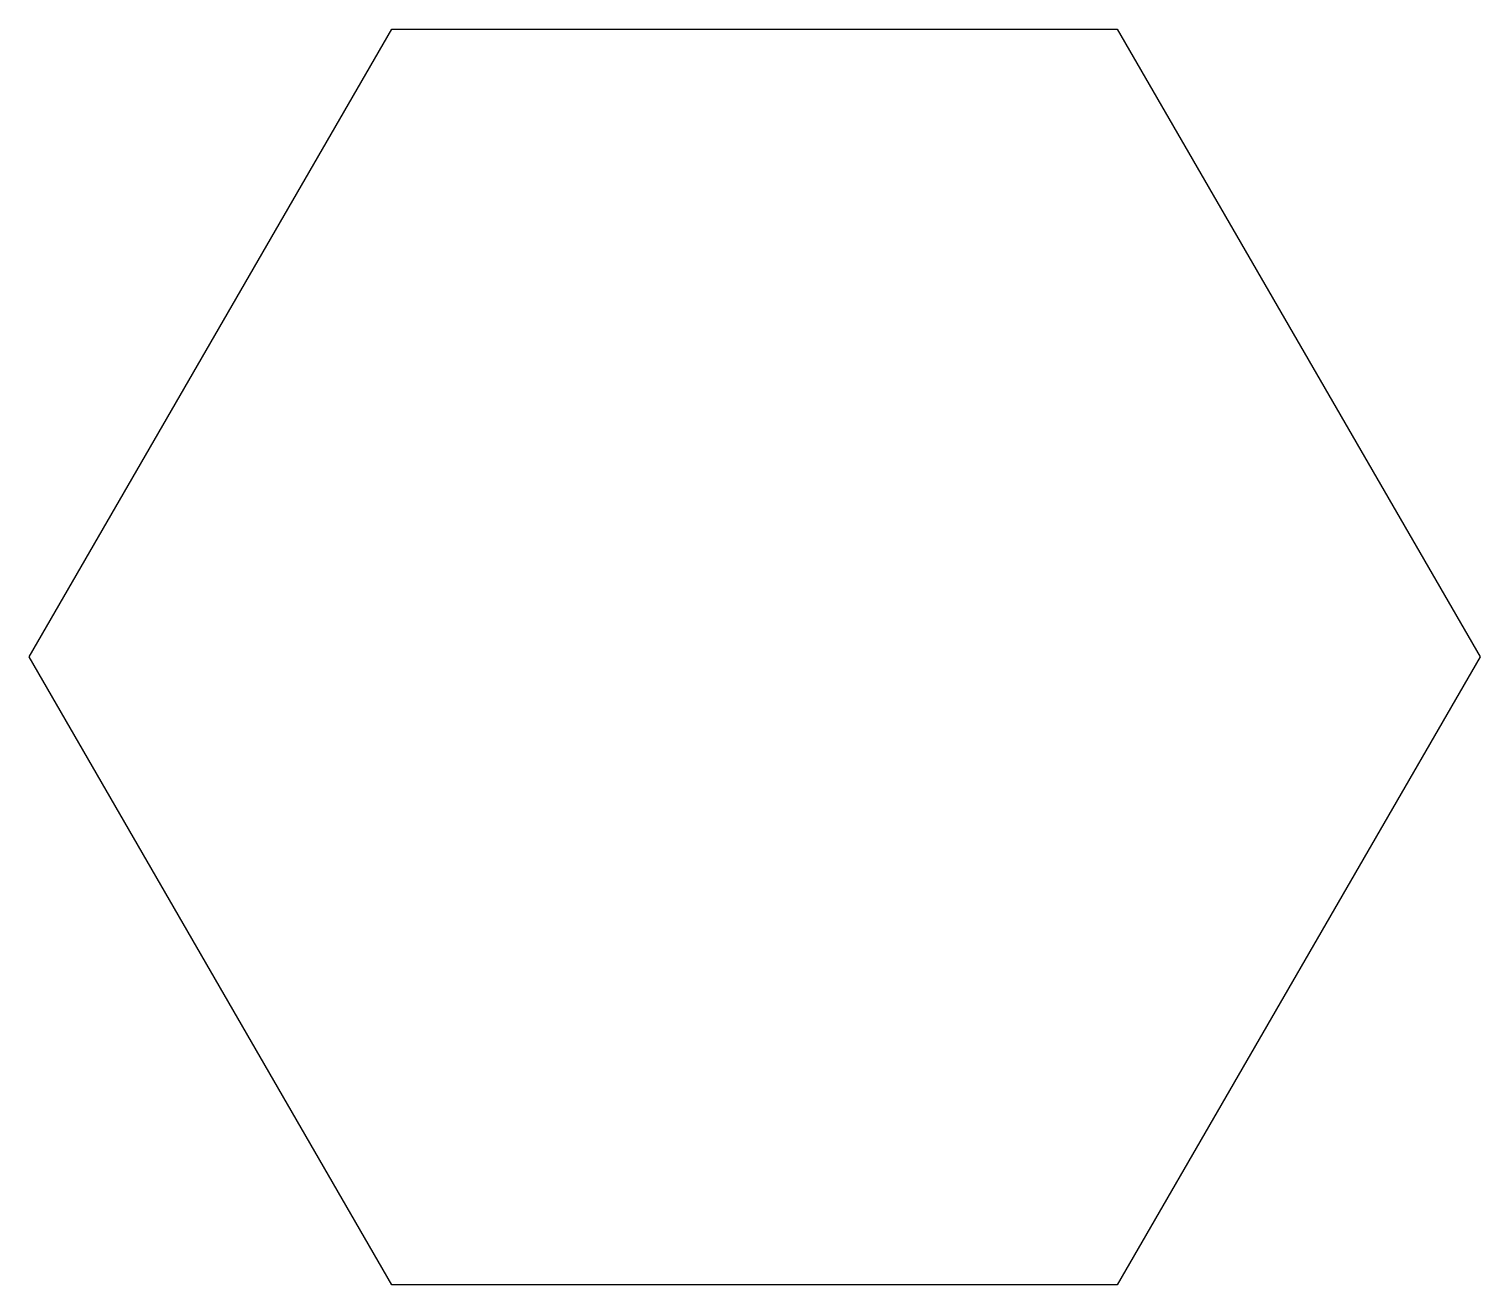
# Model space of a CAD drawing. Extents: x -0.2 to 25, y -21.5 to 0.3.
import ezdxf

# ---------------------------------------------------------------- set-up
doc = ezdxf.new("R2010")
doc.units = 0
doc.layers.add('LAYER_1', color=7, linetype='CONTINUOUS')

msp = doc.modelspace()

# ---------------------------------------------------------------- linework, layer by layer
at = {"layer": 'LAYER_1'}
msp.add_lwpolyline([(18.713, 0.27), (25.01, -10.636), (18.713, -21.543), (6.119, -21.543), (-0.178, -10.636), (6.119, 0.27), (18.713, 0.27)], dxfattribs=at)

doc.saveas('drawing.dxf')
